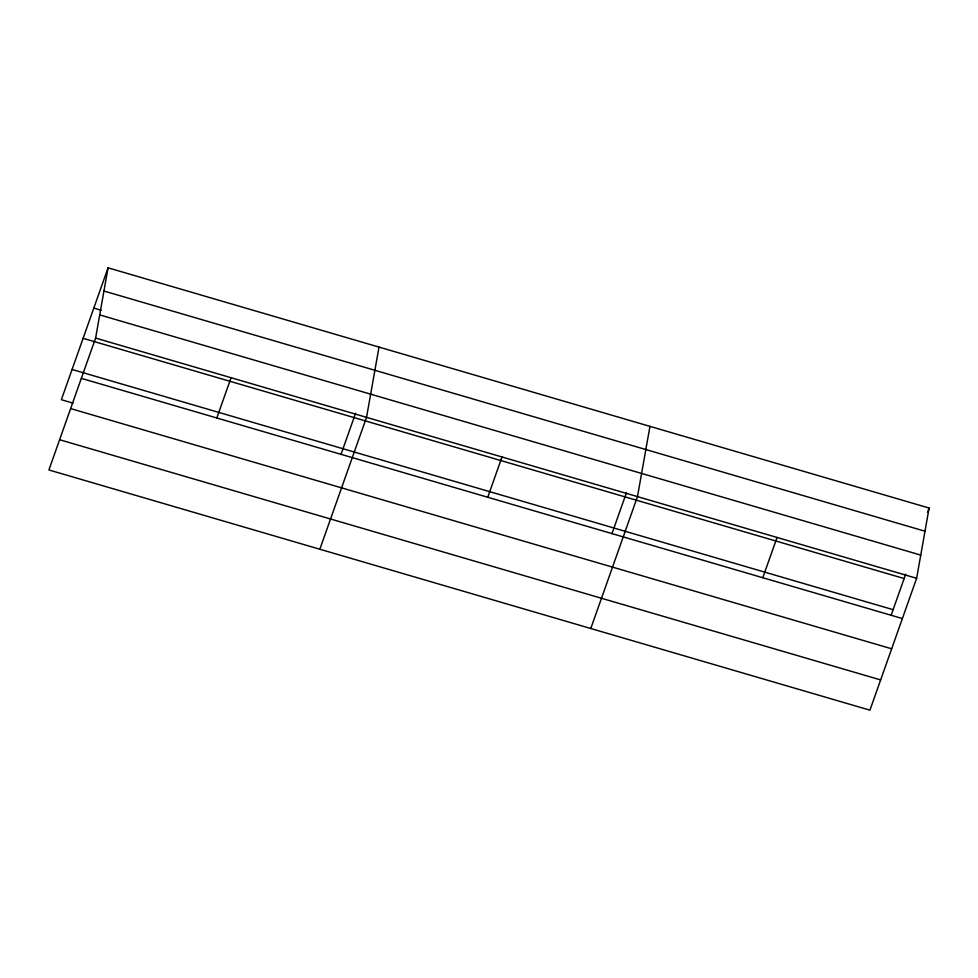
<?xml version="1.0" encoding="UTF-8"?>
<svg xmlns="http://www.w3.org/2000/svg" width="978" height="978" viewBox="0 0 978 978"><rect width="100%" height="100%" fill="white"/><g stroke="black" fill="none" stroke-linecap="round" stroke-linejoin="round"><path stroke-width="1.47" d="M95.599 338.082L108.069 267.825L929.1 508.034L916.63 578.291L869.931 710.175L48.9 469.966L95.599 338.082L916.63 578.291M379.012 347.092L366.542 417.349L319.843 549.233M649.954 426.359L637.485 496.616L590.785 628.499M108.069 267.825L61.37 399.709L73.02 403.119M216.81 417.985L231.077 377.716M340.98 454.501L355.576 413.278M487.753 497.252L502.007 456.983M611.91 533.768L626.519 492.545M762.803 577.717L777.058 537.448M891.068 615.443L905.665 574.208M927.572 512.35L929.1 508.034M103.949 291.016L924.98 531.213M93.815 308.094L101.089 310.234M99.719 314.904L920.75 555.101M83.106 338.327L904.137 578.536M72.079 369.476L893.11 609.685M81.345 378.352L902.376 618.561M70.636 408.584L891.667 648.793M59.609 439.733L880.64 679.93"/></g></svg>
